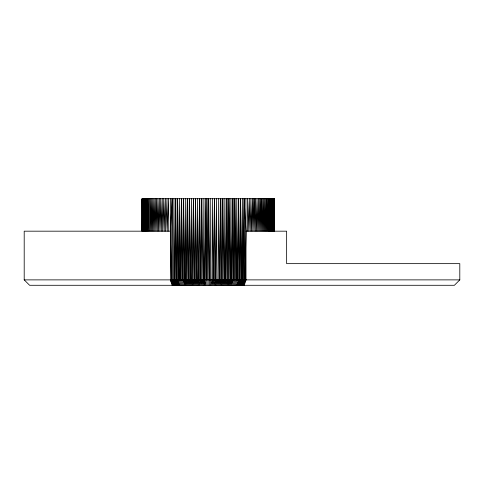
<?xml version="1.0" encoding="UTF-8"?>
<svg xmlns="http://www.w3.org/2000/svg" width="484" height="484" viewBox="0 0 484 484"><rect width="100%" height="100%" fill="white"/><g stroke="black" fill="none" stroke-linecap="round" stroke-linejoin="round"><path stroke-width="0.73" d="M148.745 231.177L148.697 198.712L147.91 231.177L147.808 198.712L147.13 231.177L146.985 198.712L146.404 231.177L146.222 198.712L145.732 231.177L145.521 198.712L145.115 231.177L144.891 198.712L144.559 231.177L144.323 198.712L144.057 231.177L143.815 198.712L143.615 231.177L143.379 198.712L143.234 231.177L143.01 198.712L142.907 231.177L142.707 198.712L142.641 231.177L142.471 198.712L142.429 231.177L142.302 198.712L142.284 231.177L142.199 198.712L142.193 231.177L142.193 198.712L274.198 198.712L274.198 231.177L274.162 198.712L274.089 231.177L274.053 198.712L273.968 231.177L273.883 198.712L273.799 231.177L273.642 198.712L273.581 231.177L273.333 198.712L273.012 231.177L272.958 198.712L272.661 231.177L272.522 198.712L272.262 231.177L272.014 198.712L271.814 231.177L271.439 198.712L271.324 231.177L270.804 198.712L270.211 231.177L270.102 198.712L269.588 231.177L269.34 198.712L268.923 231.177L268.511 198.712L268.215 231.177L267.622 198.712L267.464 231.177L266.672 198.712L265.837 231.177L265.662 198.712L264.96 231.177L264.591 198.712L264.046 231.177L263.459 198.712L263.09 231.177L262.28 198.712L262.098 231.177L261.039 198.712L259.993 231.177L259.745 198.712L258.886 231.177L258.396 198.712L257.748 231.177L256.998 198.712L256.568 231.177L255.552 198.712L255.358 231.177L254.052 198.712L252.836 231.177L252.509 198.712L251.529 231.177L250.918 198.712L250.186 231.177L249.284 198.712L248.818 231.177L247.608 198.712L247.421 231.177M149.635 231.177L149.641 198.712L150.578 231.177L150.651 198.712L151.571 231.177L151.716 198.712L152.617 231.177L152.841 198.712L153.712 231.177L154.027 198.712L154.856 231.177L155.261 198.712L156.054 231.177L156.55 198.712L157.288 231.177L157.899 198.712L158.577 231.177L159.297 198.712L159.908 231.177L160.742 198.712L161.281 231.177L162.237 198.712L162.697 231.177L163.78 198.712L164.155 231.177L165.365 198.712L165.649 231.177L166.998 198.712L167.186 231.177L168.668 198.712L168.759 231.177M172.11 285.288L170.362 279.879L170.386 198.712M175.686 279.879L175.752 198.712L176.787 279.879L179.225 285.288L175.686 279.879L178.172 285.288L174.597 279.879L173.931 198.712L173.52 279.879L176.097 285.288L172.455 279.879L172.141 198.712L170.362 231.177L171.403 279.879L174.077 285.288L170.362 279.879L173.084 285.288M214.46 279.879L214.466 198.712L213.002 285.288L214.46 279.879L214.206 285.288L215.713 279.879L216.566 198.712L216.965 279.879L216.602 285.288L218.205 279.879L218.659 198.712L219.452 279.879L218.986 285.288L220.686 279.879L220.746 198.712L219.452 279.879L217.8 285.288L218.205 279.879M226.796 279.879L226.905 198.712L225.586 279.879L224.866 285.288L226.796 279.879L226.022 285.288L228 279.879L228.926 198.712L230.39 279.879L229.452 285.288L231.57 279.879L232.895 198.712L233.905 279.879L231.697 285.288L232.743 279.879L232.895 198.712M270.792 231.177L270.804 198.712M273.321 231.177L273.333 198.712M183.618 279.879L185.783 285.288L184.791 279.879L183.369 198.712L183.618 279.879L184.664 285.288L182.456 279.879L181.421 198.712L181.3 279.879L183.557 285.288M187.163 279.879L187.338 198.712L188.355 279.879L189.19 285.288L187.163 279.879L188.046 285.288L185.971 279.879L185.342 198.712L184.791 279.879L186.909 285.288L185.971 279.879L187.338 198.712M193.213 279.879L193.449 198.712L194.441 279.879L195.004 285.288L193.213 279.879L193.83 285.288L191.991 279.879L191.392 198.712L190.769 279.879L191.495 285.288L189.559 279.879L189.359 198.712L190.769 279.879L192.656 285.288L191.991 279.879L193.449 198.712M234.988 285.288L237.335 279.879L238.654 198.712L238.461 279.879L236.065 285.288L239.574 279.879L240.518 198.712L241.764 279.879L239.229 285.288L242.841 279.879L244.136 198.712L245.999 231.177L245.999 279.879L244.251 285.288M245.89 198.712L245.999 231.177L244.958 279.879L241.28 285.288L243.906 279.879L244.136 198.712L244.958 279.879L242.284 285.288L245.999 279.879L243.277 285.288M142.32 231.177L142.429 198.712L142.447 231.177M199.396 279.879L199.692 198.712L200.951 285.288L199.396 279.879L199.753 285.288L198.15 279.879L197.599 198.712L196.909 279.879L197.369 285.288L195.675 279.879L195.518 198.712L196.909 279.879L198.561 285.288L198.15 279.879L199.692 198.712M206.015 198.712L205.767 285.288L204.405 279.879L203.903 198.712L203.353 285.288L201.901 279.879L201.792 198.712L203.153 279.879L204.563 285.288L206.015 198.712L206.971 285.288M181.373 285.288L179.019 279.879L179.503 198.712L180.157 279.879L182.462 285.288M211.956 279.879L212.355 198.712L213.208 279.879L211.798 285.288L211.956 279.879L210.594 285.288L210.244 198.712L209.384 285.288M233.899 285.288L236.204 279.879L236.767 198.712L237.335 279.879M172.141 198.712L171.403 279.879L175.081 285.288L172.455 279.879M177.616 198.712L176.787 279.879L180.296 285.288L177.9 279.879L177.616 198.712L179.019 279.879M182.456 279.879L183.369 198.712M222.815 198.712L221.92 279.879L221.357 285.288L223.148 279.879L222.815 198.712L224.37 279.879L223.699 285.288L225.586 279.879L224.866 198.712L224.37 279.879L222.531 285.288L223.148 279.879M189.359 198.712L188.355 279.879L190.339 285.288L189.559 279.879M233.905 279.879L234.843 198.712L236.204 279.879M175.752 198.712L174.597 279.879L177.132 285.288L173.52 279.879M195.518 198.712L194.441 279.879L196.183 285.288L195.675 279.879M201.792 198.712L200.648 279.879L202.155 285.288L201.901 279.879M180.157 279.879L181.421 198.712M206.922 279.879L208.132 198.712L209.439 279.879M220.686 279.879L220.172 285.288L221.92 279.879L220.746 198.712M228.926 198.712L229.198 279.879L228.315 285.288L230.39 279.879L230.922 198.712L231.57 279.879L230.578 285.288L232.743 279.879M216.965 279.879L215.41 285.288L215.713 279.879L214.466 198.712M229.198 279.879L227.171 285.288L228 279.879L226.905 198.712M232.804 285.288L235.061 279.879L234.843 198.712M240.518 198.712L240.675 279.879L238.188 285.288L241.764 279.879L242.345 198.712L242.841 279.879L240.264 285.288L243.906 279.879M240.675 279.879L237.136 285.288L239.574 279.879L238.654 198.712M245.999 231.177L286.643 231.177L286.643 263.647L459.8 263.647L459.8 279.879L454.391 285.288L29.609 285.288L24.2 279.879L24.2 231.177L170.362 231.177M24.2 279.879L459.8 279.879M254.052 198.712L254.112 231.177M261.039 198.712L261.064 231.177M208.132 198.712L208.18 285.288M266.672 198.712L266.672 231.177M142.163 198.712L142.163 231.177M142.284 198.712L142.236 231.177L142.284 198.712"/></g></svg>
